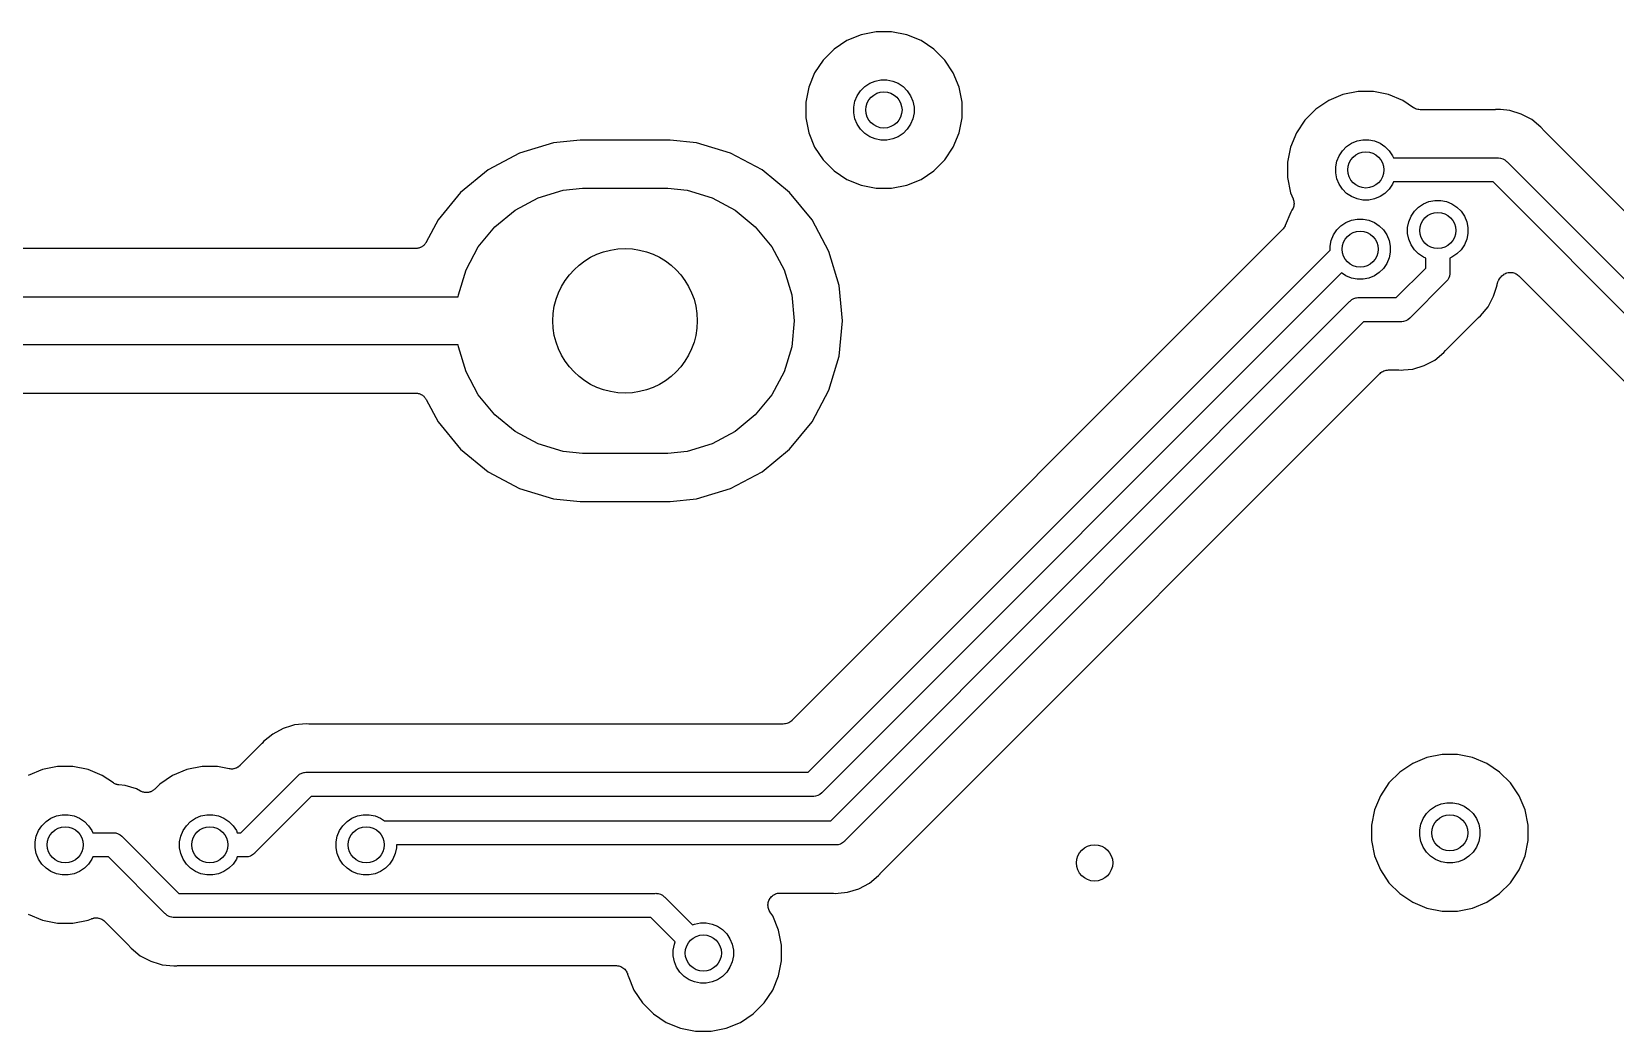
# Model space of a CAD drawing. Extents: x 4.8 to 7.88, y -6.14 to -3.94.
# Drawn here: x 6.001 to 6.519, y -4.73 to -4.404 of the extents above; entities that cross this region are included whole.
import ezdxf

# ---------------------------------------------------------------- set-up
doc = ezdxf.new("R2010")
doc.units = 0
doc.header["$MEASUREMENT"] = 0
doc.layers.add('BLACK', color=7, linetype='CONTINUOUS')

msp = doc.modelspace()

# ---------------------------------------------------------------- linework, layer by layer
at = {"layer": 'BLACK', "linetype": 'CONTINUOUS'}
for p, q in [((6.26741, -4.40646), (6.26321, -4.40926)), ((6.27206, -4.40453), (6.26741, -4.40646)), ((6.27701, -4.40354), (6.27206, -4.40453)), ((6.28205, -4.40354), (6.27701, -4.40354)), ((6.28699, -4.40453), (6.28205, -4.40354)), ((6.29165, -4.40646), (6.28699, -4.40453)), ((6.29584, -4.40926), (6.29165, -4.40646)), ((6.26321, -4.40926), (6.25965, -4.41282)), ((6.29941, -4.41282), (6.29584, -4.40926)), ((6.25685, -4.41701), (6.25492, -4.42167)), ((6.25965, -4.41282), (6.25685, -4.41701)), ((6.30221, -4.41701), (6.29941, -4.41282)), ((6.30413, -4.42167), (6.30221, -4.41701)), ((6.25492, -4.42167), (6.25394, -4.42661)), ((6.27188, -4.42286), (6.27325, -4.42149)), ((6.27325, -4.42149), (6.27487, -4.42041)), ((6.27487, -4.42041), (6.27666, -4.41967)), ((6.27666, -4.41967), (6.27856, -4.41929)), ((6.27856, -4.41929), (6.2805, -4.41929)), ((6.2805, -4.41929), (6.2824, -4.41967)), ((6.2824, -4.41967), (6.28419, -4.42041)), ((6.28419, -4.42041), (6.2858, -4.42149)), ((6.2858, -4.42149), (6.28717, -4.42286)), ((6.30512, -4.42661), (6.30413, -4.42167)), ((6.25394, -4.42661), (6.25394, -4.43165)), ((6.26969, -4.42816), (6.27006, -4.42626)), ((6.27006, -4.42626), (6.27081, -4.42447)), ((6.27081, -4.42447), (6.27188, -4.42286)), ((6.28717, -4.42286), (6.28825, -4.42447)), ((6.28825, -4.42447), (6.28899, -4.42626)), ((6.28899, -4.42626), (6.28937, -4.42816)), ((6.30512, -4.43165), (6.30512, -4.42661)), ((6.42498, -4.42605), (6.42079, -4.42885)), ((6.42964, -4.42412), (6.42498, -4.42605)), ((6.43458, -4.42313), (6.42964, -4.42412)), ((6.43962, -4.42313), (6.43458, -4.42313)), ((6.44457, -4.42412), (6.43962, -4.42313)), ((6.44922, -4.42605), (6.44457, -4.42412)), ((6.45271, -4.42838), (6.44922, -4.42605)), ((6.25394, -4.43165), (6.25492, -4.4366)), ((6.26969, -4.4301), (6.26969, -4.42816)), ((6.27006, -4.432), (6.26969, -4.4301)), ((6.27081, -4.4338), (6.27006, -4.432)), ((6.28899, -4.432), (6.28825, -4.4338)), ((6.28937, -4.4301), (6.28899, -4.432)), ((6.28937, -4.42816), (6.28937, -4.4301)), ((6.30413, -4.4366), (6.30512, -4.43165)), ((6.41722, -4.43241), (6.41442, -4.4366)), ((6.42079, -4.42885), (6.41722, -4.43241)), ((6.45303, -4.42855), (6.45271, -4.42838)), ((6.45335, -4.42872), (6.45303, -4.42855)), ((6.45337, -4.42873), (6.45335, -4.42872)), ((6.45339, -4.42874), (6.45337, -4.42873)), ((6.45373, -4.42884), (6.45339, -4.42874)), ((6.45408, -4.42895), (6.45373, -4.42884)), ((6.4541, -4.42896), (6.45408, -4.42895)), ((6.45412, -4.42896), (6.4541, -4.42896)), ((6.45448, -4.429), (6.45412, -4.42896)), ((6.45484, -4.42904), (6.45448, -4.429)), ((6.45489, -4.42904), (6.45484, -4.42904)), ((6.4549, -4.42904), (6.45489, -4.42904)), ((6.45489, -4.42904), (6.45489, -4.42904)), ((6.45489, -4.42904), (6.45489, -4.42904)), ((6.4792, -4.42904), (6.4549, -4.42904)), ((6.47937, -4.42902), (6.4792, -4.42904)), ((6.47953, -4.42903), (6.47937, -4.42902)), ((6.47959, -4.42902), (6.47953, -4.42903)), ((6.48036, -4.42894), (6.47959, -4.42902)), ((6.48113, -4.42902), (6.48036, -4.42894)), ((6.48422, -4.42932), (6.48113, -4.42902)), ((6.48793, -4.43045), (6.48422, -4.42932)), ((6.49135, -4.43228), (6.48793, -4.43045)), ((6.49435, -4.43474), (6.49135, -4.43228)), ((6.25492, -4.4366), (6.25685, -4.44126)), ((6.27188, -4.43541), (6.27081, -4.4338)), ((6.27325, -4.43678), (6.27188, -4.43541)), ((6.27487, -4.43786), (6.27325, -4.43678)), ((6.27666, -4.4386), (6.27487, -4.43786)), ((6.28419, -4.43786), (6.2824, -4.4386)), ((6.2858, -4.43678), (6.28419, -4.43786)), ((6.28717, -4.43541), (6.2858, -4.43678)), ((6.28825, -4.4338), (6.28717, -4.43541)), ((6.30221, -4.44126), (6.30413, -4.4366)), ((6.41442, -4.4366), (6.4125, -4.44126)), ((6.49484, -4.43534), (6.49435, -4.43474)), ((6.49496, -4.43546), (6.49484, -4.43534)), ((6.49506, -4.43559), (6.49496, -4.43546)), ((6.4951, -4.43563), (6.49506, -4.43559)), ((6.57806, -4.51858), (6.4951, -4.43563)), ((6.16036, -4.44321), (6.1501, -4.44869)), ((6.17149, -4.43983), (6.16036, -4.44321)), ((6.18017, -4.43898), (6.17149, -4.43983)), ((6.20959, -4.43898), (6.18017, -4.43898)), ((6.21827, -4.43983), (6.20959, -4.43898)), ((6.2294, -4.44321), (6.21827, -4.43983)), ((6.23966, -4.44869), (6.2294, -4.44321)), ((6.25685, -4.44126), (6.25965, -4.44545)), ((6.27856, -4.43898), (6.27666, -4.4386)), ((6.2805, -4.43898), (6.27856, -4.43898)), ((6.2824, -4.4386), (6.2805, -4.43898)), ((6.29941, -4.44545), (6.30221, -4.44126)), ((6.4125, -4.44126), (6.41151, -4.4462)), ((6.42838, -4.44406), (6.42946, -4.44245)), ((6.42946, -4.44245), (6.43083, -4.44108)), ((6.43083, -4.44108), (6.43244, -4.44)), ((6.43244, -4.44), (6.43423, -4.43926)), ((6.43423, -4.43926), (6.43613, -4.43888)), ((6.43613, -4.43888), (6.43807, -4.43888)), ((6.43807, -4.43888), (6.43997, -4.43926)), ((6.43997, -4.43926), (6.44176, -4.44)), ((6.44176, -4.44), (6.44338, -4.44108)), ((6.44338, -4.44108), (6.44475, -4.44245)), ((6.44475, -4.44245), (6.44582, -4.44406)), ((6.25965, -4.44545), (6.26321, -4.44901)), ((6.29584, -4.44901), (6.29941, -4.44545)), ((6.41151, -4.4462), (6.41151, -4.45124)), ((6.42726, -4.44775), (6.42764, -4.44585)), ((6.42726, -4.44969), (6.42726, -4.44775)), ((6.42764, -4.44585), (6.42838, -4.44406)), ((6.44582, -4.44406), (6.44613, -4.44479)), ((6.44613, -4.44479), (6.48017, -4.44479)), ((6.48017, -4.44479), (6.48036, -4.44477)), ((6.48036, -4.44477), (6.48055, -4.44479)), ((6.48055, -4.44479), (6.48055, -4.44479)), ((6.48055, -4.44479), (6.48113, -4.44484)), ((6.48113, -4.44484), (6.48187, -4.44507)), ((6.48187, -4.44507), (6.48256, -4.44544)), ((6.48256, -4.44544), (6.48316, -4.44593)), ((6.48316, -4.44593), (6.48328, -4.44608)), ((6.48328, -4.44608), (6.56761, -4.5304)), ((6.1501, -4.44869), (6.14111, -4.45607)), ((6.24865, -4.45607), (6.23966, -4.44869)), ((6.26321, -4.44901), (6.26741, -4.45181)), ((6.26741, -4.45181), (6.27206, -4.45374)), ((6.28699, -4.45374), (6.29165, -4.45181)), ((6.29165, -4.45181), (6.29584, -4.44901)), ((6.41151, -4.45124), (6.4125, -4.45619)), ((6.42764, -4.4516), (6.42726, -4.44969)), ((6.42838, -4.45339), (6.42764, -4.4516)), ((6.42946, -4.455), (6.42838, -4.45339)), ((6.44582, -4.45339), (6.44475, -4.455)), ((6.44613, -4.45266), (6.44582, -4.45339)), ((6.47873, -4.45266), (6.44613, -4.45266)), ((6.56102, -4.53496), (6.47873, -4.45266)), ((6.14111, -4.45607), (6.13373, -4.46506)), ((6.15889, -4.46185), (6.16642, -4.45783)), ((6.16642, -4.45783), (6.17458, -4.45535)), ((6.17458, -4.45535), (6.18094, -4.45472)), ((6.18094, -4.45472), (6.20882, -4.45472)), ((6.20882, -4.45472), (6.21518, -4.45535)), ((6.21518, -4.45535), (6.22335, -4.45783)), ((6.22335, -4.45783), (6.23087, -4.46185)), ((6.25603, -4.46506), (6.24865, -4.45607)), ((6.27206, -4.45374), (6.27701, -4.45472)), ((6.27701, -4.45472), (6.28205, -4.45472)), ((6.28205, -4.45472), (6.28699, -4.45374)), ((6.4125, -4.45619), (6.41333, -4.4582)), ((6.41333, -4.4582), (6.41334, -4.45822)), ((6.41334, -4.45822), (6.41334, -4.45822)), ((6.41334, -4.45822), (6.41334, -4.45822)), ((6.41334, -4.45822), (6.41335, -4.45826)), ((6.41335, -4.45826), (6.41345, -4.45861)), ((6.41345, -4.45861), (6.41356, -4.45896)), ((6.43083, -4.45637), (6.42946, -4.455)), ((6.43244, -4.45745), (6.43083, -4.45637)), ((6.43423, -4.45819), (6.43244, -4.45745)), ((6.43613, -4.45857), (6.43423, -4.45819)), ((6.43807, -4.45857), (6.43613, -4.45857)), ((6.43997, -4.45819), (6.43807, -4.45857)), ((6.44176, -4.45745), (6.43997, -4.45819)), ((6.44338, -4.45637), (6.44176, -4.45745)), ((6.44475, -4.455), (6.44338, -4.45637)), ((6.45776, -4.45904), (6.45966, -4.45866)), ((6.45966, -4.45866), (6.4616, -4.45866)), ((6.4616, -4.45866), (6.4635, -4.45904)), ((6.1523, -4.46726), (6.15889, -4.46185)), ((6.23087, -4.46185), (6.23746, -4.46726)), ((6.41257, -4.46249), (6.41073, -4.46693)), ((6.41297, -4.4619), (6.41257, -4.46249)), ((6.41314, -4.46157), (6.41297, -4.4619)), ((6.41331, -4.46126), (6.41314, -4.46157)), ((6.41332, -4.46124), (6.41331, -4.46126)), ((6.41333, -4.46122), (6.41332, -4.46124)), ((6.41344, -4.46087), (6.41333, -4.46122)), ((6.41355, -4.46052), (6.41344, -4.46087)), ((6.41359, -4.46012), (6.41355, -4.46049)), ((6.41355, -4.46049), (6.41355, -4.4605)), ((6.41355, -4.4605), (6.41355, -4.46052)), ((6.41356, -4.45896), (6.41356, -4.45898)), ((6.41356, -4.45898), (6.41356, -4.45899)), ((6.41356, -4.45899), (6.4136, -4.45936)), ((6.41363, -4.45976), (6.41359, -4.46012)), ((6.4136, -4.45936), (6.41363, -4.45972)), ((6.41363, -4.45972), (6.41363, -4.45974)), ((6.41363, -4.45974), (6.41363, -4.45976)), ((6.45117, -4.46563), (6.45191, -4.46384)), ((6.45191, -4.46384), (6.45298, -4.46223)), ((6.45298, -4.46223), (6.45436, -4.46086)), ((6.45436, -4.46086), (6.45597, -4.45978)), ((6.45597, -4.45978), (6.45776, -4.45904)), ((6.4635, -4.45904), (6.46529, -4.45978)), ((6.46529, -4.45978), (6.4669, -4.46086)), ((6.4669, -4.46086), (6.46828, -4.46223)), ((6.46828, -4.46223), (6.46935, -4.46384)), ((6.46935, -4.46384), (6.47009, -4.46563)), ((6.13373, -4.46506), (6.12985, -4.47233)), ((6.14689, -4.47385), (6.1523, -4.46726)), ((6.23746, -4.46726), (6.24288, -4.47385)), ((6.40988, -4.46821), (6.24941, -4.62867)), ((6.26152, -4.47532), (6.25603, -4.46506)), ((6.4101, -4.46793), (6.40988, -4.46821)), ((6.41034, -4.46766), (6.4101, -4.46793)), ((6.41035, -4.46764), (6.41034, -4.46766)), ((6.41036, -4.46762), (6.41035, -4.46764)), ((6.41053, -4.4673), (6.41036, -4.46762)), ((6.41071, -4.46698), (6.41053, -4.4673)), ((6.41073, -4.46694), (6.41071, -4.46698)), ((6.41073, -4.46693), (6.41073, -4.46694)), ((6.41073, -4.46694), (6.41073, -4.46694)), ((6.41073, -4.46694), (6.41073, -4.46694)), ((6.42652, -4.46995), (6.4276, -4.46834)), ((6.4276, -4.46834), (6.42897, -4.46697)), ((6.42897, -4.46697), (6.43058, -4.46589)), ((6.43058, -4.46589), (6.43238, -4.46515)), ((6.43238, -4.46515), (6.43428, -4.46477)), ((6.43428, -4.46477), (6.43622, -4.46477)), ((6.43622, -4.46477), (6.43812, -4.46515)), ((6.43812, -4.46515), (6.43991, -4.46589)), ((6.43991, -4.46589), (6.44152, -4.46697)), ((6.44152, -4.46697), (6.44289, -4.46834)), ((6.44289, -4.46834), (6.44397, -4.46995)), ((6.45079, -4.46753), (6.45117, -4.46563)), ((6.45079, -4.46947), (6.45079, -4.46753)), ((6.47009, -4.46563), (6.47047, -4.46753)), ((6.47047, -4.46753), (6.47047, -4.46947)), ((6.12638, -4.47441), (5.76339, -4.47441)), ((6.12655, -4.47439), (6.12638, -4.47441)), ((6.12672, -4.47439), (6.12655, -4.47439)), ((6.12693, -4.47436), (6.12672, -4.47439)), ((6.12714, -4.47433), (6.12693, -4.47436)), ((6.12731, -4.47428), (6.12714, -4.47433)), ((6.12748, -4.47425), (6.12731, -4.47428)), ((6.12767, -4.47417), (6.12748, -4.47425)), ((6.12788, -4.47411), (6.12767, -4.47417)), ((6.12803, -4.47403), (6.12788, -4.47411)), ((6.12819, -4.47397), (6.12803, -4.47403)), ((6.12837, -4.47385), (6.12819, -4.47397)), ((6.12855, -4.47375), (6.12837, -4.47385)), ((6.12869, -4.47364), (6.12855, -4.47375)), ((6.12884, -4.47355), (6.12869, -4.47364)), ((6.12899, -4.4734), (6.12884, -4.47355)), ((6.12915, -4.47327), (6.12899, -4.4734)), ((6.12926, -4.47313), (6.12915, -4.47327)), ((6.12939, -4.47301), (6.12926, -4.47313)), ((6.12951, -4.47284), (6.12939, -4.47301)), ((6.12964, -4.47267), (6.12951, -4.47284)), ((6.12972, -4.47252), (6.12964, -4.47267)), ((6.12982, -4.47238), (6.12972, -4.47252)), ((6.12985, -4.47233), (6.12982, -4.47238)), ((6.14287, -4.48138), (6.14689, -4.47385)), ((6.24288, -4.47385), (6.2469, -4.48138)), ((6.4254, -4.47365), (6.42578, -4.47175)), ((6.4254, -4.47495), (6.4254, -4.47365)), ((6.42578, -4.47175), (6.42652, -4.46995)), ((6.44397, -4.46995), (6.44471, -4.47175)), ((6.44471, -4.47175), (6.44509, -4.47365)), ((6.44509, -4.47365), (6.44509, -4.47559)), ((6.45117, -4.47137), (6.45079, -4.46947)), ((6.45191, -4.47317), (6.45117, -4.47137)), ((6.45298, -4.47478), (6.45191, -4.47317)), ((6.46935, -4.47317), (6.46828, -4.47478)), ((6.47009, -4.47137), (6.46935, -4.47317)), ((6.47047, -4.46947), (6.47009, -4.47137)), ((6.25478, -4.64557), (6.4254, -4.47495)), ((6.26489, -4.48645), (6.26152, -4.47532)), ((6.44397, -4.47928), (6.44289, -4.48089)), ((6.44471, -4.47749), (6.44397, -4.47928)), ((6.44509, -4.47559), (6.44471, -4.47749)), ((6.45436, -4.47615), (6.45298, -4.47478)), ((6.45597, -4.47723), (6.45436, -4.47615)), ((6.45669, -4.47753), (6.45597, -4.47723)), ((6.45669, -4.48079), (6.45669, -4.47753)), ((6.46529, -4.47723), (6.46457, -4.47753)), ((6.46457, -4.47753), (6.46457, -4.48223)), ((6.4669, -4.47615), (6.46529, -4.47723)), ((6.46828, -4.47478), (6.4669, -4.47615)), ((6.14039, -4.48954), (6.14287, -4.48138)), ((6.2469, -4.48138), (6.24937, -4.48954)), ((6.42913, -4.48237), (6.25933, -4.65216)), ((6.43058, -4.48334), (6.42913, -4.48237)), ((6.43238, -4.48408), (6.43058, -4.48334)), ((6.43428, -4.48446), (6.43238, -4.48408)), ((6.43622, -4.48446), (6.43428, -4.48446)), ((6.43812, -4.48408), (6.43622, -4.48446)), ((6.43991, -4.48334), (6.43812, -4.48408)), ((6.44152, -4.48226), (6.43991, -4.48334)), ((6.44289, -4.48089), (6.44152, -4.48226)), ((6.44703, -4.49046), (6.45669, -4.48079)), ((6.46392, -4.48462), (6.46343, -4.48522)), ((6.46428, -4.48394), (6.46392, -4.48462)), ((6.46445, -4.4834), (6.46428, -4.48394)), ((6.46451, -4.4832), (6.46445, -4.4834)), ((6.46453, -4.48301), (6.46451, -4.4832)), ((6.46457, -4.48262), (6.46453, -4.48301)), ((6.46457, -4.48223), (6.46459, -4.48242)), ((6.46459, -4.48242), (6.46457, -4.48262)), ((6.46457, -4.48262), (6.46457, -4.48262)), ((6.48049, -4.48487), (6.48058, -4.48473)), ((6.48058, -4.48473), (6.48066, -4.48458)), ((6.48066, -4.48458), (6.48109, -4.48395)), ((6.48109, -4.48395), (6.48111, -4.48392)), ((6.48111, -4.48392), (6.48112, -4.4839)), ((6.48111, -4.48392), (6.48111, -4.48392)), ((6.48111, -4.48392), (6.48111, -4.48392)), ((6.48112, -4.4839), (6.48136, -4.48362)), ((6.48136, -4.48362), (6.4816, -4.48333)), ((6.4816, -4.48333), (6.48161, -4.48332)), ((6.48161, -4.48332), (6.48162, -4.48331)), ((6.48162, -4.48331), (6.48191, -4.48308)), ((6.48191, -4.48308), (6.4822, -4.48285)), ((6.4822, -4.48285), (6.48221, -4.48284)), ((6.48221, -4.48284), (6.48222, -4.48283)), ((6.48222, -4.48283), (6.48255, -4.48266)), ((6.48255, -4.48266), (6.48288, -4.48249)), ((6.48288, -4.48249), (6.48289, -4.48248)), ((6.48289, -4.48248), (6.4829, -4.48248)), ((6.4829, -4.48248), (6.48325, -4.48238)), ((6.48325, -4.48238), (6.48361, -4.48227)), ((6.48361, -4.48227), (6.48362, -4.48227)), ((6.48362, -4.48227), (6.48364, -4.48226)), ((6.48364, -4.48226), (6.484, -4.48223)), ((6.484, -4.48223), (6.48438, -4.4822)), ((6.48438, -4.4822), (6.48439, -4.4822)), ((6.48439, -4.4822), (6.4844, -4.4822)), ((6.4844, -4.4822), (6.48477, -4.48224)), ((6.48477, -4.48224), (6.48514, -4.48227)), ((6.48514, -4.48227), (6.48515, -4.48228)), ((6.48515, -4.48228), (6.48516, -4.48228)), ((6.48516, -4.48228), (6.48552, -4.48239)), ((6.48552, -4.48239), (6.48588, -4.4825)), ((6.48588, -4.4825), (6.48589, -4.4825)), ((6.48589, -4.4825), (6.4859, -4.48251)), ((6.4859, -4.48251), (6.48623, -4.48269)), ((6.48623, -4.48269), (6.48655, -4.48286)), ((6.48655, -4.48286), (6.48656, -4.48287)), ((6.48656, -4.48287), (6.48657, -4.48288)), ((6.48657, -4.48288), (6.48686, -4.48312)), ((6.48686, -4.48312), (6.48715, -4.48335)), ((6.48715, -4.48335), (6.53944, -4.53564)), ((6.14033, -4.49016), (6.14039, -4.48954)), ((6.24937, -4.48954), (6.25021, -4.49803)), ((6.26603, -4.49803), (6.26489, -4.48645)), ((6.46328, -4.48534), (6.45158, -4.49704)), ((6.46343, -4.48522), (6.46328, -4.48534)), ((6.4789, -4.48999), (6.4798, -4.48705)), ((6.4798, -4.48705), (6.48005, -4.48622)), ((6.4798, -4.48705), (6.4798, -4.48705)), ((6.48005, -4.48622), (6.48006, -4.48616)), ((6.48006, -4.48616), (6.48008, -4.48599)), ((6.48008, -4.48599), (6.48014, -4.48579)), ((6.48014, -4.48579), (6.48019, -4.48558)), ((6.48019, -4.48558), (6.48025, -4.48542)), ((6.48025, -4.48542), (6.4803, -4.48526)), ((6.4803, -4.48526), (6.4804, -4.48507)), ((6.4804, -4.48507), (6.48049, -4.48487)), ((5.74943, -4.49016), (6.14033, -4.49016)), ((6.26215, -4.66142), (6.43182, -4.49175)), ((6.43182, -4.49175), (6.43194, -4.4916)), ((6.43194, -4.4916), (6.43254, -4.49111)), ((6.43254, -4.49111), (6.43322, -4.49074)), ((6.43322, -4.49074), (6.43387, -4.49054)), ((6.43387, -4.49054), (6.43397, -4.49052)), ((6.43397, -4.49052), (6.43405, -4.49051)), ((6.43405, -4.49051), (6.43454, -4.49046)), ((6.43454, -4.49046), (6.43474, -4.49044)), ((6.43454, -4.49046), (6.43454, -4.49046)), ((6.43474, -4.49044), (6.43493, -4.49046)), ((6.43493, -4.49046), (6.44703, -4.49046)), ((6.47462, -4.49641), (6.47708, -4.49341)), ((6.47708, -4.49341), (6.4789, -4.48999)), ((6.25021, -4.49803), (6.24937, -4.50652)), ((6.26489, -4.50961), (6.26603, -4.49803)), ((6.43637, -4.49833), (6.2667, -4.668)), ((6.44846, -4.49833), (6.43637, -4.49833)), ((6.44866, -4.49835), (6.44846, -4.49833)), ((6.44885, -4.49833), (6.44866, -4.49835)), ((6.44943, -4.49828), (6.44885, -4.49833)), ((6.44885, -4.49833), (6.44885, -4.49833)), ((6.45017, -4.49805), (6.44943, -4.49828)), ((6.45086, -4.49769), (6.45017, -4.49805)), ((6.45145, -4.49719), (6.45086, -4.49769)), ((6.45158, -4.49704), (6.45145, -4.49719)), ((6.4634, -4.50749), (6.47373, -4.49716)), ((6.47373, -4.49716), (6.47377, -4.49712)), ((6.47377, -4.49712), (6.4739, -4.49702)), ((6.4739, -4.49702), (6.47401, -4.4969)), ((6.47401, -4.4969), (6.47462, -4.49641)), ((6.14033, -4.50591), (5.74943, -4.50591)), ((6.14039, -4.50652), (6.14033, -4.50591)), ((6.14287, -4.51468), (6.14039, -4.50652)), ((6.24937, -4.50652), (6.2469, -4.51468)), ((6.26152, -4.52074), (6.26489, -4.50961)), ((6.45965, -4.51084), (6.46264, -4.50838)), ((6.46264, -4.50838), (6.46314, -4.50778)), ((6.46314, -4.50778), (6.46317, -4.50774)), ((6.46317, -4.50774), (6.46329, -4.50762)), ((6.46329, -4.50762), (6.4634, -4.50749)), ((6.14689, -4.52221), (6.14287, -4.51468)), ((6.2469, -4.51468), (6.24288, -4.52221)), ((6.29731, -4.65966), (6.44174, -4.51523)), ((6.44174, -4.51523), (6.44175, -4.51522)), ((6.44175, -4.51522), (6.44178, -4.5152)), ((6.44175, -4.51522), (6.44175, -4.51522)), ((6.44175, -4.51522), (6.44175, -4.51522)), ((6.44178, -4.5152), (6.44206, -4.51497)), ((6.44206, -4.51497), (6.44234, -4.51474)), ((6.44234, -4.51474), (6.44236, -4.51473)), ((6.44236, -4.51473), (6.44238, -4.51472)), ((6.44238, -4.51472), (6.4427, -4.51455)), ((6.4427, -4.51455), (6.44302, -4.51438)), ((6.44302, -4.51438), (6.44304, -4.51437)), ((6.44304, -4.51437), (6.44306, -4.51436)), ((6.44306, -4.51436), (6.44341, -4.51426)), ((6.44341, -4.51426), (6.44376, -4.51416)), ((6.44376, -4.51416), (6.44378, -4.51415)), ((6.44378, -4.51415), (6.4438, -4.51415)), ((6.4438, -4.51415), (6.44416, -4.51412)), ((6.44416, -4.51412), (6.44452, -4.51408)), ((6.44452, -4.51408), (6.4475, -4.51408)), ((6.4475, -4.51408), (6.44755, -4.51408)), ((6.44755, -4.51408), (6.44772, -4.5141)), ((6.44772, -4.5141), (6.44788, -4.5141)), ((6.44788, -4.5141), (6.44866, -4.51418)), ((6.44866, -4.51418), (6.44943, -4.5141)), ((6.44943, -4.5141), (6.45252, -4.5138)), ((6.45252, -4.5138), (6.45623, -4.51267)), ((6.45623, -4.51267), (6.45965, -4.51084)), ((6.25603, -4.531), (6.26152, -4.52074)), ((5.96535, -4.52165), (6.12638, -4.52165)), ((6.12638, -4.52165), (6.12643, -4.52165)), ((6.12643, -4.52165), (6.1266, -4.52167)), ((6.1266, -4.52167), (6.12678, -4.52167)), ((6.12678, -4.52167), (6.12698, -4.52172)), ((6.12698, -4.52172), (6.12719, -4.52174)), ((6.12719, -4.52174), (6.12736, -4.52179)), ((6.12736, -4.52179), (6.12753, -4.52183)), ((6.12753, -4.52183), (6.12773, -4.52191)), ((6.12773, -4.52191), (6.12793, -4.52197)), ((6.12793, -4.52197), (6.12808, -4.52206)), ((6.12808, -4.52206), (6.12824, -4.52212)), ((6.12824, -4.52212), (6.12842, -4.52224)), ((6.12842, -4.52224), (6.1286, -4.52234)), ((6.1286, -4.52234), (6.12873, -4.52245)), ((6.12873, -4.52245), (6.12888, -4.52255)), ((6.12888, -4.52255), (6.12903, -4.5227)), ((6.12903, -4.5227), (6.12919, -4.52284)), ((6.12919, -4.52284), (6.1293, -4.52297)), ((6.1293, -4.52297), (6.12942, -4.5231)), ((6.12942, -4.5231), (6.12954, -4.52327)), ((6.12954, -4.52327), (6.12967, -4.52343)), ((6.12967, -4.52343), (6.12975, -4.52359)), ((6.12975, -4.52359), (6.12985, -4.52373)), ((6.12985, -4.52373), (6.13373, -4.531)), ((6.1523, -4.5288), (6.14689, -4.52221)), ((6.24288, -4.52221), (6.23746, -4.5288)), ((6.13373, -4.531), (6.14111, -4.53999)), ((6.15889, -4.53421), (6.1523, -4.5288)), ((6.23746, -4.5288), (6.23087, -4.53421)), ((6.24865, -4.53999), (6.25603, -4.531)), ((6.16642, -4.53824), (6.15889, -4.53421)), ((6.23087, -4.53421), (6.22335, -4.53824)), ((6.14111, -4.53999), (6.1501, -4.54737)), ((6.17458, -4.54071), (6.16642, -4.53824)), ((6.18094, -4.54134), (6.17458, -4.54071)), ((6.20882, -4.54134), (6.18094, -4.54134)), ((6.21518, -4.54071), (6.20882, -4.54134)), ((6.22335, -4.53824), (6.21518, -4.54071)), ((6.23966, -4.54737), (6.24865, -4.53999)), ((6.1501, -4.54737), (6.16036, -4.55286)), ((6.2294, -4.55286), (6.23966, -4.54737)), ((6.16036, -4.55286), (6.17149, -4.55623)), ((6.17149, -4.55623), (6.18017, -4.55709)), ((6.18017, -4.55709), (6.20959, -4.55709)), ((6.20959, -4.55709), (6.21827, -4.55623)), ((6.21827, -4.55623), (6.2294, -4.55286)), ((6.09065, -4.62973), (6.08679, -4.63011)), ((6.09142, -4.62981), (6.09065, -4.62973)), ((6.24735, -4.62976), (6.24699, -4.62979)), ((6.24737, -4.62975), (6.24735, -4.62976)), ((6.24739, -4.62975), (6.24737, -4.62975)), ((6.24774, -4.62965), (6.24739, -4.62975)), ((6.24809, -4.62955), (6.24774, -4.62965)), ((6.24811, -4.62954), (6.24809, -4.62955)), ((6.24813, -4.62953), (6.24811, -4.62954)), ((6.24845, -4.62936), (6.24813, -4.62953)), ((6.24877, -4.62919), (6.24845, -4.62936)), ((6.24879, -4.62918), (6.24877, -4.62919)), ((6.24881, -4.62917), (6.24879, -4.62918)), ((6.24909, -4.62894), (6.24881, -4.62917)), ((6.24937, -4.62871), (6.24909, -4.62894)), ((6.2494, -4.62868), (6.24937, -4.62871)), ((6.24941, -4.62867), (6.2494, -4.62868)), ((6.2494, -4.62868), (6.2494, -4.62868)), ((6.2494, -4.62868), (6.2494, -4.62868)), ((6.07966, -4.63307), (6.07666, -4.63552)), ((6.08308, -4.63124), (6.07966, -4.63307)), ((6.08581, -4.63041), (6.08308, -4.63124)), ((6.08679, -4.63011), (6.08581, -4.63041)), ((6.09159, -4.62981), (6.09142, -4.62981)), ((6.09175, -4.62983), (6.09159, -4.62981)), ((6.09181, -4.62983), (6.09175, -4.62983)), ((6.24663, -4.62983), (6.09181, -4.62983)), ((6.24699, -4.62979), (6.24663, -4.62983)), ((6.07591, -4.63641), (6.06894, -4.64338)), ((6.07601, -4.63628), (6.07591, -4.63641)), ((6.07613, -4.63617), (6.07601, -4.63628)), ((6.07617, -4.63613), (6.07613, -4.63617)), ((6.07666, -4.63552), (6.07617, -4.63613)), ((6.46205, -4.63976), (6.4571, -4.64075)), ((6.46709, -4.63976), (6.46205, -4.63976)), ((6.47203, -4.64075), (6.46709, -4.63976)), ((6.00435, -4.64468), (5.99969, -4.64661)), ((6.00929, -4.6437), (6.00435, -4.64468)), ((6.01433, -4.6437), (6.00929, -4.6437)), ((6.01928, -4.64468), (6.01433, -4.6437)), ((6.02393, -4.64661), (6.01928, -4.64468)), ((6.05159, -4.64468), (6.04693, -4.64661)), ((6.05653, -4.6437), (6.05159, -4.64468)), ((6.06158, -4.6437), (6.05653, -4.6437)), ((6.06539, -4.64446), (6.06158, -4.6437)), ((6.06575, -4.64449), (6.06539, -4.64446)), ((6.06611, -4.64453), (6.06575, -4.64449)), ((6.06613, -4.64453), (6.06611, -4.64453)), ((6.06615, -4.64453), (6.06613, -4.64453)), ((6.06652, -4.6445), (6.06615, -4.64453)), ((6.06688, -4.64447), (6.06652, -4.6445)), ((6.0669, -4.64446), (6.06688, -4.64447)), ((6.06691, -4.64446), (6.0669, -4.64446)), ((6.06727, -4.64435), (6.06691, -4.64446)), ((6.06762, -4.64425), (6.06727, -4.64435)), ((6.06763, -4.64424), (6.06762, -4.64425)), ((6.06765, -4.64424), (6.06763, -4.64424)), ((6.06797, -4.64407), (6.06765, -4.64424)), ((6.0683, -4.6439), (6.06797, -4.64407)), ((6.06831, -4.64389), (6.0683, -4.6439)), ((6.06833, -4.64388), (6.06831, -4.64389)), ((6.06861, -4.64365), (6.06833, -4.64388)), ((6.0689, -4.64342), (6.06861, -4.64365)), ((6.06892, -4.64339), (6.0689, -4.64342)), ((6.06893, -4.64339), (6.06892, -4.64339)), ((6.06894, -4.64338), (6.06893, -4.64339)), ((6.06893, -4.64339), (6.06893, -4.64339)), ((6.45245, -4.64268), (6.44825, -4.64548)), ((6.4571, -4.64075), (6.45245, -4.64268)), ((6.47669, -4.64268), (6.47203, -4.64075)), ((6.48088, -4.64548), (6.47669, -4.64268)), ((6.02757, -4.64905), (6.02393, -4.64661)), ((6.02772, -4.64913), (6.02757, -4.64905)), ((6.02786, -4.64922), (6.02772, -4.64913)), ((6.02806, -4.64931), (6.02786, -4.64922)), ((6.02825, -4.64941), (6.02806, -4.64931)), ((6.02841, -4.64946), (6.02825, -4.64941)), ((6.02857, -4.64952), (6.02841, -4.64946)), ((6.02878, -4.64957), (6.02857, -4.64952)), ((6.02898, -4.64963), (6.02878, -4.64957)), ((6.02915, -4.64965), (6.02898, -4.64963)), ((6.02932, -4.64968), (6.02915, -4.64965)), ((6.02937, -4.64969), (6.02932, -4.64968)), ((6.03142, -4.64989), (6.02937, -4.64969)), ((6.03513, -4.65102), (6.03142, -4.64989)), ((6.04274, -4.64941), (6.04111, -4.65105)), ((6.04693, -4.64661), (6.04274, -4.64941)), ((6.06924, -4.66535), (6.08773, -4.64686)), ((6.08773, -4.64686), (6.08785, -4.64671)), ((6.08785, -4.64671), (6.08845, -4.64622)), ((6.08845, -4.64622), (6.08913, -4.64586)), ((6.08913, -4.64586), (6.08953, -4.64574)), ((6.08953, -4.64574), (6.08987, -4.64563)), ((6.08987, -4.64563), (6.09002, -4.64562)), ((6.09002, -4.64562), (6.09045, -4.64557)), ((6.09045, -4.64557), (6.09065, -4.64556)), ((6.09045, -4.64557), (6.09045, -4.64557)), ((6.09065, -4.64556), (6.09084, -4.64557)), ((6.09084, -4.64557), (6.25478, -4.64557)), ((6.44469, -4.64904), (6.44189, -4.65323)), ((6.44825, -4.64548), (6.44469, -4.64904)), ((6.48444, -4.64904), (6.48088, -4.64548)), ((6.48724, -4.65323), (6.48444, -4.64904)), ((6.03647, -4.65173), (6.03513, -4.65102)), ((6.03663, -4.6518), (6.03647, -4.65173)), ((6.03679, -4.65189), (6.03663, -4.6518)), ((6.03699, -4.65195), (6.03679, -4.65189)), ((6.03718, -4.65203), (6.03699, -4.65195)), ((6.03735, -4.65206), (6.03718, -4.65203)), ((6.03752, -4.65212), (6.03735, -4.65206)), ((6.03773, -4.65214), (6.03752, -4.65212)), ((6.03793, -4.65218), (6.03773, -4.65214)), ((6.03811, -4.65218), (6.03793, -4.65218)), ((6.03829, -4.6522), (6.03811, -4.65218)), ((6.03849, -4.65218), (6.03829, -4.6522)), ((6.0387, -4.65218), (6.03849, -4.65218)), ((6.03888, -4.65215), (6.0387, -4.65218)), ((6.03905, -4.65213), (6.03888, -4.65215)), ((6.03925, -4.65207), (6.03905, -4.65213)), ((6.03946, -4.65203), (6.03925, -4.65207)), ((6.03962, -4.65197), (6.03946, -4.65203)), ((6.03979, -4.65192), (6.03962, -4.65197)), ((6.03997, -4.65182), (6.03979, -4.65192)), ((6.04017, -4.65174), (6.03997, -4.65182)), ((6.04031, -4.65164), (6.04017, -4.65174)), ((6.04047, -4.65156), (6.04031, -4.65164)), ((6.04063, -4.65143), (6.04047, -4.65156)), ((6.04081, -4.65132), (6.04063, -4.65143)), ((6.04093, -4.65119), (6.04081, -4.65132)), ((6.04107, -4.65108), (6.04093, -4.65119)), ((6.04111, -4.65105), (6.04107, -4.65108)), ((6.09228, -4.65345), (6.07379, -4.67194)), ((6.25622, -4.65345), (6.09228, -4.65345)), ((6.25641, -4.65347), (6.25622, -4.65345)), ((6.25661, -4.65345), (6.25641, -4.65347)), ((6.25719, -4.65339), (6.25661, -4.65345)), ((6.25661, -4.65345), (6.25661, -4.65345)), ((6.25793, -4.65317), (6.25719, -4.65339)), ((6.25861, -4.6528), (6.25793, -4.65317)), ((6.25921, -4.65231), (6.25861, -4.6528)), ((6.25933, -4.65216), (6.25921, -4.65231)), ((6.44189, -4.65323), (6.43996, -4.65789)), ((6.4617, -4.65589), (6.4636, -4.65551)), ((6.4636, -4.65551), (6.46554, -4.65551)), ((6.46554, -4.65551), (6.46744, -4.65589)), ((6.48917, -4.65789), (6.48724, -4.65323)), ((6.00554, -4.66165), (6.00715, -4.66057)), ((6.00715, -4.66057), (6.00894, -4.65983)), ((6.00894, -4.65983), (6.01084, -4.65945)), ((6.01084, -4.65945), (6.01278, -4.65945)), ((6.01278, -4.65945), (6.01468, -4.65983)), ((6.01468, -4.65983), (6.01647, -4.66057)), ((6.01647, -4.66057), (6.01809, -4.66165)), ((6.05278, -4.66165), (6.05439, -4.66057)), ((6.05439, -4.66057), (6.05618, -4.65983)), ((6.05618, -4.65983), (6.05809, -4.65945)), ((6.05809, -4.65945), (6.06002, -4.65945)), ((6.06002, -4.65945), (6.06193, -4.65983)), ((6.06193, -4.65983), (6.06372, -4.66057)), ((6.06372, -4.66057), (6.06533, -4.66165)), ((6.10396, -4.66165), (6.10557, -4.66057)), ((6.10557, -4.66057), (6.10737, -4.65983)), ((6.10737, -4.65983), (6.10927, -4.65945)), ((6.10927, -4.65945), (6.11121, -4.65945)), ((6.11121, -4.65945), (6.11311, -4.65983)), ((6.11311, -4.65983), (6.1149, -4.66057)), ((6.1149, -4.66057), (6.11617, -4.66142)), ((6.27852, -4.67845), (6.29731, -4.65966)), ((6.43996, -4.65789), (6.43898, -4.66283)), ((6.4551, -4.66248), (6.45584, -4.66069)), ((6.45584, -4.66069), (6.45692, -4.65908)), ((6.45692, -4.65908), (6.45829, -4.65771)), ((6.45829, -4.65771), (6.4599, -4.65663)), ((6.4599, -4.65663), (6.4617, -4.65589)), ((6.46744, -4.65589), (6.46923, -4.65663)), ((6.46923, -4.65663), (6.47084, -4.65771)), ((6.47084, -4.65771), (6.47221, -4.65908)), ((6.47221, -4.65908), (6.47329, -4.66069)), ((6.47329, -4.66069), (6.47403, -4.66248)), ((6.49016, -4.66283), (6.48917, -4.65789)), ((6.00235, -4.66642), (6.00309, -4.66463)), ((6.00309, -4.66463), (6.00417, -4.66302)), ((6.00417, -4.66302), (6.00554, -4.66165)), ((6.01809, -4.66165), (6.01946, -4.66302)), ((6.01946, -4.66302), (6.02053, -4.66463)), ((6.02053, -4.66463), (6.02083, -4.66535)), ((6.02083, -4.66535), (6.02737, -4.66535)), ((6.02737, -4.66535), (6.02756, -4.66534)), ((6.02756, -4.66534), (6.02775, -4.66535)), ((6.02775, -4.66535), (6.02775, -4.66535)), ((6.02775, -4.66535), (6.02833, -4.66541)), ((6.02833, -4.66541), (6.02907, -4.66564)), ((6.02907, -4.66564), (6.02976, -4.666)), ((6.02976, -4.666), (6.03036, -4.66649)), ((6.04959, -4.66642), (6.05033, -4.66463)), ((6.05033, -4.66463), (6.05141, -4.66302)), ((6.05141, -4.66302), (6.05278, -4.66165)), ((6.06533, -4.66165), (6.0667, -4.66302)), ((6.0667, -4.66302), (6.06778, -4.66463)), ((6.06778, -4.66463), (6.06808, -4.66535)), ((6.06808, -4.66535), (6.06924, -4.66535)), ((6.10077, -4.66642), (6.10151, -4.66463)), ((6.10151, -4.66463), (6.10259, -4.66302)), ((6.10259, -4.66302), (6.10396, -4.66165)), ((6.11617, -4.66142), (6.26215, -4.66142)), ((6.43898, -4.66283), (6.43898, -4.66787)), ((6.45472, -4.66438), (6.4551, -4.66248)), ((6.45472, -4.66632), (6.45472, -4.66438)), ((6.47403, -4.66248), (6.47441, -4.66438)), ((6.47441, -4.66438), (6.47441, -4.66632)), ((6.49016, -4.66787), (6.49016, -4.66283)), ((6.00197, -4.66832), (6.00235, -4.66642)), ((6.00197, -4.67026), (6.00197, -4.66832)), ((6.00235, -4.67216), (6.00197, -4.67026)), ((6.03036, -4.66649), (6.03048, -4.66664)), ((6.03048, -4.66664), (6.04897, -4.68513)), ((6.04921, -4.66832), (6.04959, -4.66642)), ((6.04921, -4.67026), (6.04921, -4.66832)), ((6.04959, -4.67216), (6.04921, -4.67026)), ((6.10039, -4.66832), (6.10077, -4.66642)), ((6.10039, -4.67026), (6.10039, -4.66832)), ((6.10077, -4.67216), (6.10039, -4.67026)), ((6.12008, -4.67026), (6.1197, -4.67216)), ((6.26359, -4.66929), (6.12008, -4.66929)), ((6.12008, -4.66929), (6.12008, -4.67026)), ((6.26378, -4.66931), (6.26359, -4.66929)), ((6.26397, -4.66929), (6.26378, -4.66931)), ((6.26455, -4.66923), (6.26397, -4.66929)), ((6.26397, -4.66929), (6.26397, -4.66929)), ((6.26529, -4.66901), (6.26455, -4.66923)), ((6.26598, -4.66864), (6.26529, -4.66901)), ((6.26658, -4.66815), (6.26598, -4.66864)), ((6.2667, -4.668), (6.26658, -4.66815)), ((6.43898, -4.66787), (6.43996, -4.67282)), ((6.4551, -4.66823), (6.45472, -4.66632)), ((6.45584, -4.67002), (6.4551, -4.66823)), ((6.45692, -4.67163), (6.45584, -4.67002)), ((6.47329, -4.67002), (6.47221, -4.67163)), ((6.47403, -4.66823), (6.47329, -4.67002)), ((6.47441, -4.66632), (6.47403, -4.66823)), ((6.48917, -4.67282), (6.49016, -4.66787)), ((6.00309, -4.67395), (6.00235, -4.67216)), ((6.00417, -4.67557), (6.00309, -4.67395)), ((6.00554, -4.67694), (6.00417, -4.67557)), ((6.01946, -4.67557), (6.01809, -4.67694)), ((6.02053, -4.67395), (6.01946, -4.67557)), ((6.02083, -4.67323), (6.02053, -4.67395)), ((6.02593, -4.67323), (6.02083, -4.67323)), ((6.04442, -4.69172), (6.02593, -4.67323)), ((6.05033, -4.67395), (6.04959, -4.67216)), ((6.05141, -4.67557), (6.05033, -4.67395)), ((6.05278, -4.67694), (6.05141, -4.67557)), ((6.0667, -4.67557), (6.06533, -4.67694)), ((6.06778, -4.67395), (6.0667, -4.67557)), ((6.06808, -4.67323), (6.06778, -4.67395)), ((6.07067, -4.67323), (6.06808, -4.67323)), ((6.07087, -4.67325), (6.07067, -4.67323)), ((6.07106, -4.67323), (6.07087, -4.67325)), ((6.07164, -4.67317), (6.07106, -4.67323)), ((6.07106, -4.67323), (6.07106, -4.67323)), ((6.07238, -4.67295), (6.07164, -4.67317)), ((6.07306, -4.67258), (6.07238, -4.67295)), ((6.07366, -4.67209), (6.07306, -4.67258)), ((6.07379, -4.67194), (6.07366, -4.67209)), ((6.10151, -4.67395), (6.10077, -4.67216)), ((6.10259, -4.67557), (6.10151, -4.67395)), ((6.10396, -4.67694), (6.10259, -4.67557)), ((6.11788, -4.67557), (6.11651, -4.67694)), ((6.11896, -4.67395), (6.11788, -4.67557)), ((6.1197, -4.67216), (6.11896, -4.67395)), ((6.43996, -4.67282), (6.44189, -4.67748)), ((6.45829, -4.673), (6.45692, -4.67163)), ((6.4599, -4.67408), (6.45829, -4.673)), ((6.4617, -4.67482), (6.4599, -4.67408)), ((6.4636, -4.6752), (6.4617, -4.67482)), ((6.46554, -4.6752), (6.4636, -4.6752)), ((6.46744, -4.67482), (6.46554, -4.6752)), ((6.46923, -4.67408), (6.46744, -4.67482)), ((6.47084, -4.673), (6.46923, -4.67408)), ((6.47221, -4.67163), (6.47084, -4.673)), ((6.48724, -4.67748), (6.48917, -4.67282)), ((6.00715, -4.67801), (6.00554, -4.67694)), ((6.00894, -4.67876), (6.00715, -4.67801)), ((6.01084, -4.67913), (6.00894, -4.67876)), ((6.01278, -4.67913), (6.01084, -4.67913)), ((6.01468, -4.67876), (6.01278, -4.67913)), ((6.01647, -4.67801), (6.01468, -4.67876)), ((6.01809, -4.67694), (6.01647, -4.67801)), ((6.05439, -4.67801), (6.05278, -4.67694)), ((6.05618, -4.67876), (6.05439, -4.67801)), ((6.05809, -4.67913), (6.05618, -4.67876)), ((6.06002, -4.67913), (6.05809, -4.67913)), ((6.06193, -4.67876), (6.06002, -4.67913)), ((6.06372, -4.67801), (6.06193, -4.67876)), ((6.06533, -4.67694), (6.06372, -4.67801)), ((6.10557, -4.67801), (6.10396, -4.67694)), ((6.10737, -4.67876), (6.10557, -4.67801)), ((6.10927, -4.67913), (6.10737, -4.67876)), ((6.11121, -4.67913), (6.10927, -4.67913)), ((6.11311, -4.67876), (6.11121, -4.67913)), ((6.1149, -4.67801), (6.11311, -4.67876)), ((6.11651, -4.67694), (6.1149, -4.67801)), ((6.27477, -4.6818), (6.27777, -4.67934)), ((6.27777, -4.67934), (6.27826, -4.67874)), ((6.27826, -4.67874), (6.2783, -4.6787)), ((6.2783, -4.6787), (6.27841, -4.67858)), ((6.27841, -4.67858), (6.27852, -4.67845)), ((6.44189, -4.67748), (6.44469, -4.68167)), ((6.48444, -4.68167), (6.48724, -4.67748)), ((6.04897, -4.68513), (6.20472, -4.68513)), ((6.20472, -4.68513), (6.20491, -4.68511)), ((6.20491, -4.68511), (6.20511, -4.68513)), ((6.20511, -4.68513), (6.20511, -4.68513)), ((6.20511, -4.68513), (6.20569, -4.68519)), ((6.20569, -4.68519), (6.20643, -4.68542)), ((6.20643, -4.68542), (6.20711, -4.68578)), ((6.20711, -4.68578), (6.20771, -4.68627)), ((6.20771, -4.68627), (6.20783, -4.68642)), ((6.20783, -4.68642), (6.21688, -4.69547)), ((6.24227, -4.68676), (6.24251, -4.68647)), ((6.24251, -4.68647), (6.24275, -4.68618)), ((6.24275, -4.68618), (6.24276, -4.68618)), ((6.24276, -4.68617), (6.24306, -4.68593)), ((6.24276, -4.68618), (6.24276, -4.68617)), ((6.24306, -4.68593), (6.24335, -4.6857)), ((6.24335, -4.6857), (6.24335, -4.68569)), ((6.24335, -4.68569), (6.24336, -4.68569)), ((6.24336, -4.68569), (6.2437, -4.68551)), ((6.2437, -4.68551), (6.24403, -4.68534)), ((6.24403, -4.68534), (6.24403, -4.68533)), ((6.24403, -4.68533), (6.24404, -4.68533)), ((6.24404, -4.68533), (6.2444, -4.68522)), ((6.2444, -4.68522), (6.24476, -4.68511)), ((6.24476, -4.68511), (6.24477, -4.68511)), ((6.24477, -4.68511), (6.24478, -4.68511)), ((6.24478, -4.68511), (6.24515, -4.68508)), ((6.24515, -4.68508), (6.24553, -4.68504)), ((6.24553, -4.68504), (6.26262, -4.68504)), ((6.26262, -4.68504), (6.26267, -4.68504)), ((6.26267, -4.68504), (6.26284, -4.68506)), ((6.26284, -4.68506), (6.26301, -4.68506)), ((6.26301, -4.68506), (6.26378, -4.68513)), ((6.26378, -4.68513), (6.26455, -4.68506)), ((6.26455, -4.68506), (6.26764, -4.68475)), ((6.26764, -4.68475), (6.27135, -4.68363)), ((6.27135, -4.68363), (6.27477, -4.6818)), ((6.44469, -4.68167), (6.44825, -4.68523)), ((6.44825, -4.68523), (6.45245, -4.68803)), ((6.47669, -4.68803), (6.48088, -4.68523)), ((6.48088, -4.68523), (6.48444, -4.68167)), ((6.04454, -4.69187), (6.04442, -4.69172)), ((6.04514, -4.69236), (6.04454, -4.69187)), ((6.24159, -4.68893), (6.24163, -4.68856)), ((6.24159, -4.68894), (6.24159, -4.68893)), ((6.24159, -4.68895), (6.24159, -4.68894)), ((6.24162, -4.68933), (6.24159, -4.68895)), ((6.24166, -4.6897), (6.24162, -4.68933)), ((6.24163, -4.68856), (6.24167, -4.68818)), ((6.24166, -4.68971), (6.24166, -4.6897)), ((6.24176, -4.69007), (6.24166, -4.68971)), ((6.24166, -4.68971), (6.24166, -4.68971)), ((6.24167, -4.68817), (6.24178, -4.68781)), ((6.24167, -4.68818), (6.24167, -4.68817)), ((6.24167, -4.68818), (6.24167, -4.68818)), ((6.24187, -4.69044), (6.24176, -4.69007)), ((6.24178, -4.68781), (6.2419, -4.68745)), ((6.24188, -4.69045), (6.24187, -4.69044)), ((6.24187, -4.69044), (6.24187, -4.69044)), ((6.24205, -4.69078), (6.24188, -4.69045)), ((6.2419, -4.68743), (6.24208, -4.68711)), ((6.2419, -4.68744), (6.2419, -4.68743)), ((6.2419, -4.68745), (6.2419, -4.68744)), ((6.24222, -4.69112), (6.24205, -4.69078)), ((6.24208, -4.68711), (6.24226, -4.68677)), ((6.24223, -4.69113), (6.24222, -4.69112)), ((6.24225, -4.69116), (6.24223, -4.69113)), ((6.24223, -4.69113), (6.24223, -4.69113)), ((6.24223, -4.69113), (6.24223, -4.69113)), ((6.24315, -4.69251), (6.24225, -4.69116)), ((6.24226, -4.68677), (6.24227, -4.68677)), ((6.24227, -4.68677), (6.24227, -4.68676)), ((6.45245, -4.68803), (6.4571, -4.68996)), ((6.4571, -4.68996), (6.46205, -4.69094)), ((6.46205, -4.69094), (6.46709, -4.69094)), ((6.46709, -4.69094), (6.47203, -4.68996)), ((6.47203, -4.68996), (6.47669, -4.68803)), ((5.99969, -4.69197), (6.00435, -4.6939)), ((6.00435, -4.6939), (6.00929, -4.69488)), ((6.00929, -4.69488), (6.01433, -4.69488)), ((6.01433, -4.69488), (6.01928, -4.6939)), ((6.01928, -4.6939), (6.02042, -4.69343)), ((6.02042, -4.69343), (6.02044, -4.69342)), ((6.02044, -4.69342), (6.02047, -4.6934)), ((6.02044, -4.69342), (6.02044, -4.69342)), ((6.02044, -4.69342), (6.02044, -4.69342)), ((6.02047, -4.6934), (6.02082, -4.6933)), ((6.02082, -4.6933), (6.02117, -4.6932)), ((6.02117, -4.6932), (6.02119, -4.6932)), ((6.02119, -4.6932), (6.02121, -4.69319)), ((6.02121, -4.69319), (6.02158, -4.69316)), ((6.02158, -4.69316), (6.02194, -4.69313)), ((6.02194, -4.69313), (6.02195, -4.69313)), ((6.02195, -4.69313), (6.02197, -4.69313)), ((6.02197, -4.69313), (6.02234, -4.69317)), ((6.02234, -4.69317), (6.0227, -4.6932)), ((6.0227, -4.6932), (6.02272, -4.69321)), ((6.02272, -4.69321), (6.02274, -4.69321)), ((6.02274, -4.69321), (6.02308, -4.69332)), ((6.02308, -4.69332), (6.02344, -4.69343)), ((6.02344, -4.69343), (6.02345, -4.69344)), ((6.02345, -4.69344), (6.02347, -4.69344)), ((6.02347, -4.69344), (6.02379, -4.69362)), ((6.02379, -4.69362), (6.02411, -4.69379)), ((6.02411, -4.69379), (6.02413, -4.6938)), ((6.02413, -4.6938), (6.02414, -4.69381)), ((6.02414, -4.69381), (6.02442, -4.69404)), ((6.02442, -4.69404), (6.02471, -4.69428)), ((6.02471, -4.69428), (6.0326, -4.70217)), ((6.04582, -4.69273), (6.04514, -4.69236)), ((6.04617, -4.69283), (6.04582, -4.69273)), ((6.04657, -4.69295), (6.04617, -4.69283)), ((6.04668, -4.69296), (6.04657, -4.69295)), ((6.04715, -4.69301), (6.04668, -4.69296)), ((6.04734, -4.69303), (6.04715, -4.69301)), ((6.04715, -4.69301), (6.04715, -4.69301)), ((6.04753, -4.69301), (6.04734, -4.69303)), ((6.20328, -4.69301), (6.04753, -4.69301)), ((6.21131, -4.70103), (6.20328, -4.69301)), ((6.21688, -4.69547), (6.2176, -4.69517)), ((6.2176, -4.69517), (6.2195, -4.69479)), ((6.2195, -4.69479), (6.22144, -4.69479)), ((6.22144, -4.69479), (6.22334, -4.69517)), ((6.22334, -4.69517), (6.22513, -4.69591)), ((6.22513, -4.69591), (6.22675, -4.69698)), ((6.22675, -4.69698), (6.22812, -4.69836)), ((6.24508, -4.69717), (6.24315, -4.69251)), ((6.0326, -4.70217), (6.03264, -4.70221)), ((6.03264, -4.70221), (6.03274, -4.70234)), ((6.21063, -4.70366), (6.21101, -4.70176)), ((6.21101, -4.70176), (6.21131, -4.70103)), ((6.22812, -4.69836), (6.22919, -4.69997)), ((6.22919, -4.69997), (6.22994, -4.70176)), ((6.22994, -4.70176), (6.23031, -4.70366)), ((6.24606, -4.70211), (6.24508, -4.69717)), ((6.24606, -4.70715), (6.24606, -4.70211)), ((6.03274, -4.70234), (6.03286, -4.70246)), ((6.03286, -4.70246), (6.03335, -4.70306)), ((6.03335, -4.70306), (6.03635, -4.70552)), ((6.03635, -4.70552), (6.03977, -4.70735)), ((6.03977, -4.70735), (6.0425, -4.70817)), ((6.21063, -4.7056), (6.21063, -4.70366)), ((6.21101, -4.7075), (6.21063, -4.7056)), ((6.23031, -4.7056), (6.22994, -4.7075)), ((6.23031, -4.70366), (6.23031, -4.7056)), ((6.24508, -4.71209), (6.24606, -4.70715)), ((6.0425, -4.70817), (6.04348, -4.70847)), ((6.04348, -4.70847), (6.04734, -4.70885)), ((6.04734, -4.70885), (6.04811, -4.70877)), ((6.04811, -4.70877), (6.04817, -4.70877)), ((6.04817, -4.70877), (6.04833, -4.70877)), ((6.04833, -4.70877), (6.0485, -4.70876)), ((6.0485, -4.70876), (6.19197, -4.70876)), ((6.19197, -4.70876), (6.19199, -4.70876)), ((6.19199, -4.70876), (6.19199, -4.70876)), ((6.19199, -4.70876), (6.192, -4.70876)), ((6.192, -4.70876), (6.19203, -4.70876)), ((6.19203, -4.70876), (6.19239, -4.7088)), ((6.19239, -4.7088), (6.19276, -4.70884)), ((6.19276, -4.70884), (6.19277, -4.70884)), ((6.19277, -4.70884), (6.19279, -4.70884)), ((6.19279, -4.70884), (6.19314, -4.70895)), ((6.19314, -4.70895), (6.19349, -4.70906)), ((6.19349, -4.70906), (6.19351, -4.70907)), ((6.19351, -4.70907), (6.19352, -4.70907)), ((6.19352, -4.70907), (6.19385, -4.70925)), ((6.19385, -4.70925), (6.19417, -4.70943)), ((6.19417, -4.70943), (6.19418, -4.70944)), ((6.19418, -4.70944), (6.19419, -4.70944)), ((6.19419, -4.70944), (6.19448, -4.70968)), ((6.19448, -4.70968), (6.19476, -4.70992)), ((6.19476, -4.70992), (6.19477, -4.70993)), ((6.19477, -4.70993), (6.19478, -4.70994)), ((6.19478, -4.70994), (6.19501, -4.71022)), ((6.19501, -4.71022), (6.19525, -4.71051)), ((6.19525, -4.71051), (6.19525, -4.71053)), ((6.19525, -4.71053), (6.19526, -4.71054)), ((6.19526, -4.71054), (6.19543, -4.71086)), ((6.19543, -4.71086), (6.19561, -4.71119)), ((6.19561, -4.71119), (6.19561, -4.7112)), ((6.19561, -4.7112), (6.19562, -4.71122)), ((6.19562, -4.71122), (6.19572, -4.71157)), ((6.19572, -4.71157), (6.19583, -4.71192)), ((6.19583, -4.71192), (6.19587, -4.71209)), ((6.19587, -4.71209), (6.19779, -4.71675)), ((6.21175, -4.70929), (6.21101, -4.7075)), ((6.21283, -4.7109), (6.21175, -4.70929)), ((6.2142, -4.71228), (6.21283, -4.7109)), ((6.21581, -4.71335), (6.2142, -4.71228)), ((6.22675, -4.71228), (6.22513, -4.71335)), ((6.22812, -4.7109), (6.22675, -4.71228)), ((6.22919, -4.70929), (6.22812, -4.7109)), ((6.22994, -4.7075), (6.22919, -4.70929)), ((6.24315, -4.71675), (6.24508, -4.71209)), ((6.19779, -4.71675), (6.20059, -4.72094)), ((6.2176, -4.71409), (6.21581, -4.71335)), ((6.2195, -4.71447), (6.2176, -4.71409)), ((6.22144, -4.71447), (6.2195, -4.71447)), ((6.22334, -4.71409), (6.22144, -4.71447)), ((6.22513, -4.71335), (6.22334, -4.71409)), ((6.24035, -4.72094), (6.24315, -4.71675)), ((6.20059, -4.72094), (6.20416, -4.72451)), ((6.23679, -4.72451), (6.24035, -4.72094)), ((6.20416, -4.72451), (6.20835, -4.72731)), ((6.20835, -4.72731), (6.21301, -4.72924)), ((6.22794, -4.72924), (6.23259, -4.72731)), ((6.23259, -4.72731), (6.23679, -4.72451)), ((6.21301, -4.72924), (6.21795, -4.73022)), ((6.21795, -4.73022), (6.22299, -4.73022)), ((6.22299, -4.73022), (6.22794, -4.72924))]:
    msp.add_line(p, q, dxfattribs=at)
at = {"layer": 'BLACK'}
for centre, radius in [((6.27953, -4.42913), 0.00591), ((6.4371, -4.44872), 0.00591), ((6.46063, -4.4685), 0.00591), ((6.43525, -4.47462), 0.00591), ((6.19488, -4.49803), 0.02362), ((6.19488, -4.49803), 0.02362), ((6.46457, -4.66535), 0.00591), ((6.01181, -4.66929), 0.00591), ((6.05906, -4.66929), 0.00591), ((6.11024, -4.66929), 0.00591), ((6.34843, -4.6752), 0.00591), ((6.22047, -4.70463), 0.00591)]:
    msp.add_circle(centre, radius, dxfattribs=at)

doc.saveas('drawing.dxf')
